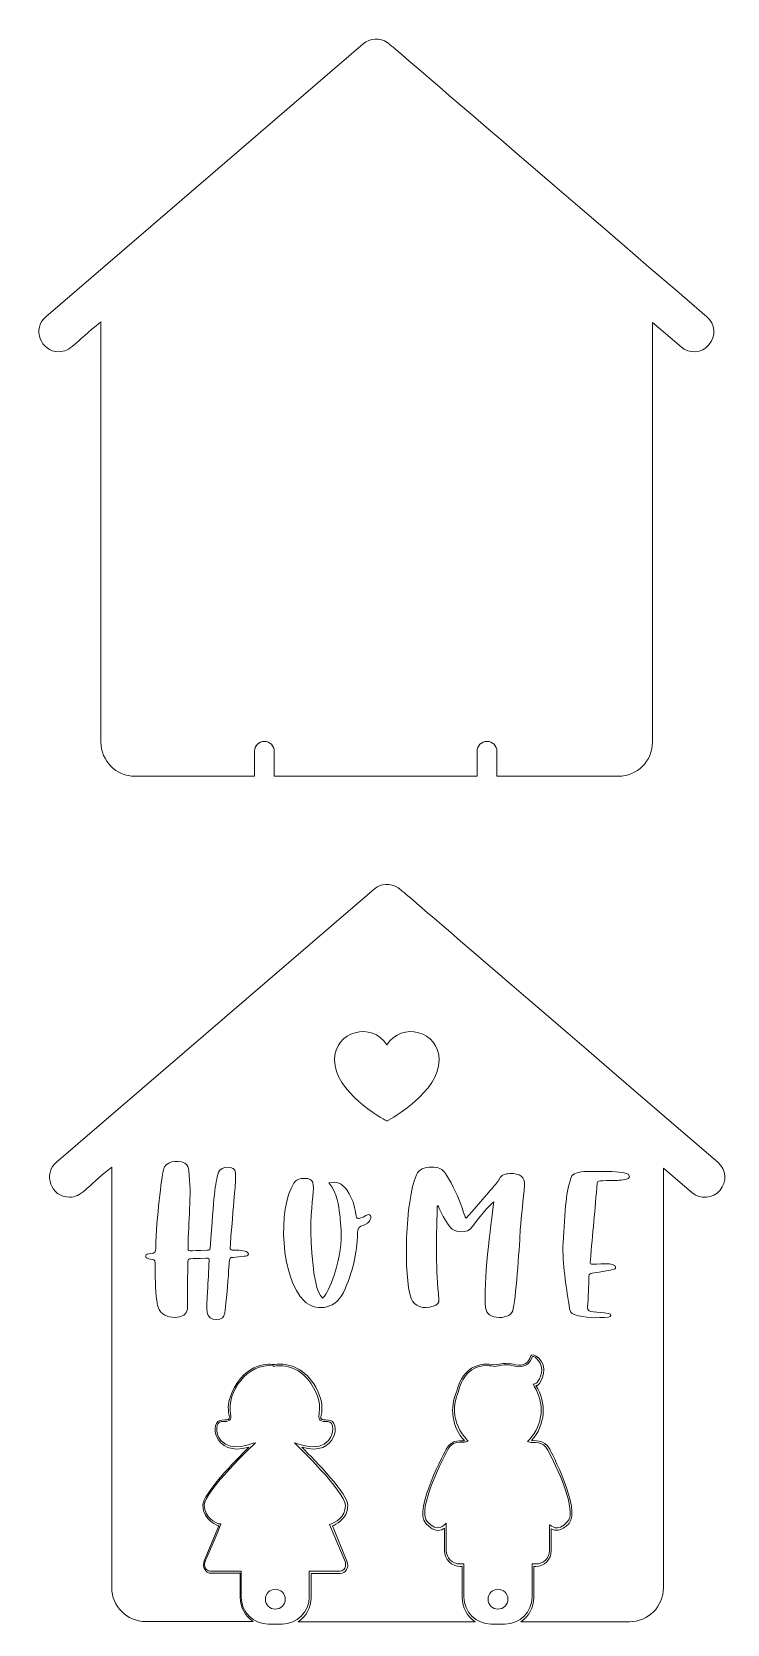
# Model space of a CAD drawing. Header units: inches. Extents: x 0.5 to 5.4, y 1.6 to 12.7.
import ezdxf

# ---------------------------------------------------------------- set-up
doc = ezdxf.new("R2010")
doc.units = ezdxf.units.IN
doc.header["$MEASUREMENT"] = 0
doc.layers.add('_U+0421_U+043B_U+043E_U+0439 1', color=7, linetype='Continuous')

msp = doc.modelspace()

# ---------------------------------------------------------------- linework, layer by layer
at = {"layer": '_U+0421_U+043B_U+043E_U+0439 1', "color": 1, "lineweight": 9, "true_color": 0xff0000}
for points, knots in [([(5.229, 10.697), (2.917, 12.683), (3.012, 12.601), (3, 12.61), (2.949, 12.644), (2.879, 12.64), (2.833, 12.6), (2.833, 12.6), (0.618, 10.697), (0.618, 10.697), (0.521, 10.614), (0.581, 10.453), (0.708, 10.453), (0.793, 10.453), (0.815, 10.512), (1.003, 10.661), (1.003, 10.661), (1.003, 7.731), (1.003, 7.731), (1.003, 7.6), (1.108, 7.493), (1.24, 7.493), (1.24, 7.493), (2.074, 7.493), (2.074, 7.493), (2.074, 7.493), (2.074, 7.667), (2.074, 7.667), (2.074, 7.706), (2.104, 7.736), (2.143, 7.736), (2.182, 7.736), (2.212, 7.706), (2.212, 7.667), (2.212, 7.667), (2.212, 7.493), (2.212, 7.493), (2.212, 7.493), (3.626, 7.493), (3.626, 7.493), (3.626, 7.493), (3.626, 7.667), (3.626, 7.667), (3.626, 7.706), (3.657, 7.736), (3.696, 7.736), (3.735, 7.736), (3.765, 7.706), (3.765, 7.667), (3.765, 7.667), (3.765, 7.493), (3.765, 7.493), (3.765, 7.493), (4.612, 7.493), (4.612, 7.493), (4.743, 7.493), (4.85, 7.599), (4.85, 7.731), (4.85, 7.731), (4.85, 10.657), (4.85, 10.657), (4.85, 10.657), (5.049, 10.486), (5.049, 10.486), (5.107, 10.436), (5.194, 10.443), (5.244, 10.501), (5.294, 10.56), (5.288, 10.647), (5.229, 10.697)], [0, 0, 0, 0, 1, 1, 1, 2, 2, 2, 3, 3, 3, 4, 4, 4, 5, 5, 5, 6, 6, 6, 7, 7, 7, 8, 8, 8, 9, 9, 9, 10, 10, 10, 11, 11, 11, 12, 12, 12, 13, 13, 13, 14, 14, 14, 15, 15, 15, 16, 16, 16, 17, 17, 17, 18, 18, 18, 19, 19, 19, 20, 20, 20, 21, 21, 21, 22, 22, 22, 23, 23, 23, 23]), ([(5.306, 4.801), (5.364, 4.751), (5.371, 4.664), (5.321, 4.606), (5.271, 4.547), (5.183, 4.54), (5.125, 4.59), (5.125, 4.59), (4.926, 4.761), (4.926, 4.761), (4.926, 4.761), (4.926, 1.835), (4.926, 1.835), (4.926, 1.704), (4.821, 1.597), (4.689, 1.597), (4.689, 1.597), (3.931, 1.597), (3.931, 1.597), (3.986, 1.633), (4.022, 1.696), (4.022, 1.767), (4.022, 1.767), (4.022, 1.983), (4.022, 1.983), (4.022, 1.983), (4.036, 1.983), (4.036, 1.983), (4.096, 1.983), (4.144, 2.032), (4.144, 2.092), (4.144, 2.092), (4.144, 2.246), (4.144, 2.246), (4.168, 2.231), (4.211, 2.221), (4.268, 2.283), (4.356, 2.381), (4.136, 2.794), (4.133, 2.8), (4.133, 2.8), (4.133, 2.8), (4.133, 2.8), (4.096, 2.875), (4.015, 2.858), (4.006, 2.86), (4.103, 2.967), (4.115, 3.125), (4.037, 3.244), (4.037, 3.244), (4.064, 3.233), (4.089, 3.326), (4.114, 3.418), (4.008, 3.486), (4, 3.447), (3.992, 3.41), (3.95, 3.374), (3.894, 3.389), (3.85, 3.4), (3.853, 3.406), (3.747, 3.388), (3.524, 3.431), (3.485, 3.204), (3.485, 3.204), (3.432, 3.09), (3.451, 2.954), (3.539, 2.86), (3.528, 2.857), (3.449, 2.875), (3.411, 2.8), (3.408, 2.794), (3.181, 2.379), (3.268, 2.283), (3.332, 2.212), (3.379, 2.235), (3.4, 2.251), (3.4, 2.251), (3.4, 2.092), (3.4, 2.092), (3.4, 2.032), (3.449, 1.983), (3.508, 1.983), (3.508, 1.983), (3.522, 1.983), (3.522, 1.983), (3.522, 1.983), (3.522, 1.767), (3.522, 1.767), (3.522, 1.696), (3.558, 1.633), (3.614, 1.597), (3.614, 1.597), (2.378, 1.597), (2.378, 1.597), (2.433, 1.633), (2.469, 1.696), (2.469, 1.767), (2.469, 1.767), (2.469, 1.933), (2.469, 1.933), (2.469, 1.933), (2.672, 1.933), (2.672, 1.933), (2.711, 1.933), (2.736, 1.981), (2.719, 2.019), (2.719, 2.019), (2.617, 2.265), (2.617, 2.265), (2.633, 2.272), (2.725, 2.311), (2.725, 2.407), (2.725, 2.489), (2.506, 2.715), (2.404, 2.814), (2.65, 2.742), (2.682, 3.004), (2.589, 3.004), (2.471, 3.004), (2.607, 3.039), (2.501, 3.232), (2.431, 3.361), (2.31, 3.408), (2.215, 3.39), (2.215, 3.39), (2.04, 3.425), (1.935, 3.232), (1.829, 3.039), (1.965, 3.004), (1.847, 3.004), (1.754, 3.004), (1.786, 2.74), (2.035, 2.815), (1.935, 2.717), (1.714, 2.489), (1.714, 2.408), (1.714, 2.303), (1.825, 2.265), (1.825, 2.265), (1.825, 2.265), (1.724, 2.021), (1.724, 2.021), (1.707, 1.981), (1.732, 1.935), (1.771, 1.935), (1.771, 1.935), (1.974, 1.935), (1.974, 1.935), (1.974, 1.935), (1.974, 1.768), (1.974, 1.768), (1.974, 1.697), (2.01, 1.635), (2.065, 1.599), (2.065, 1.599), (1.315, 1.599), (1.315, 1.599), (1.185, 1.599), (1.078, 1.704), (1.078, 1.836), (1.078, 1.836), (1.078, 4.767), (1.078, 4.767), (0.89, 4.618), (0.869, 4.558), (0.783, 4.558), (0.654, 4.558), (0.596, 4.719), (0.693, 4.803), (0.693, 4.803), (2.908, 6.706), (2.908, 6.706), (2.954, 6.746), (3.024, 6.75), (3.075, 6.715), (3.089, 6.707), (2.993, 6.789), (5.306, 4.801)], [0, 0, 0, 0, 1, 1, 1, 2, 2, 2, 3, 3, 3, 4, 4, 4, 5, 5, 5, 6, 6, 6, 7, 7, 7, 8, 8, 8, 9, 9, 9, 10, 10, 10, 11, 11, 11, 12, 12, 12, 13, 13, 13, 14, 14, 14, 15, 15, 15, 16, 16, 16, 17, 17, 17, 18, 18, 18, 19, 19, 19, 20, 20, 20, 21, 21, 21, 22, 22, 22, 23, 23, 23, 24, 24, 24, 25, 25, 25, 26, 26, 26, 27, 27, 27, 28, 28, 28, 29, 29, 29, 30, 30, 30, 31, 31, 31, 32, 32, 32, 33, 33, 33, 34, 34, 34, 35, 35, 35, 36, 36, 36, 37, 37, 37, 38, 38, 38, 39, 39, 39, 40, 40, 40, 41, 41, 41, 42, 42, 42, 43, 43, 43, 44, 44, 44, 45, 45, 45, 46, 46, 46, 47, 47, 47, 48, 48, 48, 49, 49, 49, 50, 50, 50, 51, 51, 51, 52, 52, 52, 53, 53, 53, 54, 54, 54, 55, 55, 55, 56, 56, 56, 57, 57, 57, 58, 58, 58, 59, 59, 59, 59]), ([(2.999, 5.089), (3.032, 5.107), (3.362, 5.292), (3.362, 5.515), (3.362, 5.714), (3.101, 5.786), (2.997, 5.619), (2.893, 5.787), (2.632, 5.714), (2.632, 5.515), (2.632, 5.293), (2.961, 5.107), (2.996, 5.089), (2.996, 5.089), (2.996, 5.087), (2.996, 5.087), (2.996, 5.087), (2.996, 5.087), (2.997, 5.089), (2.999, 5.089), (2.999, 5.087), (2.999, 5.087), (2.999, 5.087), (2.999, 5.089), (2.999, 5.089)], [0, 0, 0, 0, 1, 1, 1, 2, 2, 2, 3, 3, 3, 4, 4, 4, 5, 5, 5, 6, 6, 6, 7, 7, 7, 8, 8, 8, 8]), ([(2.003, 4.146), (2.015, 4.147), (2.029, 4.15), (2.031, 4.161), (2.032, 4.172), (2.018, 4.178), (2.007, 4.181), (1.946, 4.201), (1.901, 4.174), (1.904, 4.206), (1.907, 4.233), (1.907, 4.26), (1.91, 4.288), (1.939, 4.643), (1.943, 4.636), (1.942, 4.729), (1.94, 4.781), (1.838, 4.776), (1.824, 4.731), (1.796, 4.646), (1.792, 4.575), (1.764, 4.201), (1.763, 4.19), (1.757, 4.188), (1.743, 4.188), (1.606, 4.185), (1.611, 4.174), (1.611, 4.208), (1.611, 4.386), (1.638, 4.567), (1.615, 4.744), (1.613, 4.764), (1.61, 4.782), (1.588, 4.794), (1.531, 4.825), (1.449, 4.803), (1.439, 4.75), (1.426, 4.687), (1.39, 4.422), (1.385, 4.2), (1.385, 4.178), (1.378, 4.167), (1.347, 4.164), (1.333, 4.163), (1.314, 4.16), (1.314, 4.147), (1.314, 4.132), (1.333, 4.129), (1.349, 4.125), (1.367, 4.121), (1.382, 4.128), (1.382, 4.097), (1.381, 4.01), (1.381, 3.922), (1.393, 3.836), (1.397, 3.808), (1.4, 3.779), (1.424, 3.754), (1.451, 3.725), (1.507, 3.712), (1.553, 3.724), (1.601, 3.736), (1.608, 3.764), (1.607, 3.808), (1.604, 3.91), (1.608, 4.01), (1.61, 4.111), (1.61, 4.137), (1.624, 4.125), (1.735, 4.132), (1.756, 4.133), (1.76, 4.128), (1.758, 4.114), (1.754, 4.043), (1.75, 3.971), (1.746, 3.9), (1.739, 3.772), (1.728, 3.703), (1.81, 3.704), (1.844, 3.706), (1.863, 3.718), (1.867, 3.75), (1.911, 4.14), (1.883, 4.137), (1.925, 4.137), (1.949, 4.142), (1.976, 4.143), (2.003, 4.146)], [0, 0, 0, 0, 1, 1, 1, 2, 2, 2, 3, 3, 3, 4, 4, 4, 5, 5, 5, 6, 6, 6, 7, 7, 7, 8, 8, 8, 9, 9, 9, 10, 10, 10, 11, 11, 11, 12, 12, 12, 13, 13, 13, 14, 14, 14, 15, 15, 15, 16, 16, 16, 17, 17, 17, 18, 18, 18, 19, 19, 19, 20, 20, 20, 21, 21, 21, 22, 22, 22, 23, 23, 23, 24, 24, 24, 25, 25, 25, 26, 26, 26, 27, 27, 27, 28, 28, 28, 29, 29, 29, 29]), ([(2.885, 4.414), (2.887, 4.422), (2.887, 4.431), (2.876, 4.435), (2.867, 4.439), (2.858, 4.433), (2.851, 4.429), (2.735, 4.367), (2.824, 4.456), (2.717, 4.608), (2.682, 4.657), (2.65, 4.668), (2.593, 4.658), (2.654, 4.583), (2.66, 4.496), (2.667, 4.443), (2.672, 4.393), (2.717, 4.194), (2.588, 3.911), (2.579, 3.892), (2.567, 3.872), (2.549, 3.854), (2.504, 3.892), (2.488, 4.028), (2.482, 4.082), (2.426, 4.554), (2.554, 4.686), (2.424, 4.689), (2.39, 4.689), (2.364, 4.679), (2.349, 4.656), (2.233, 4.476), (2.257, 3.992), (2.422, 3.832), (2.489, 3.768), (2.631, 3.762), (2.694, 3.894), (2.758, 4.028), (2.79, 4.165), (2.792, 4.307), (2.793, 4.386), (2.864, 4.337), (2.885, 4.414)], [0, 0, 0, 0, 1, 1, 1, 2, 2, 2, 3, 3, 3, 4, 4, 4, 5, 5, 5, 6, 6, 6, 7, 7, 7, 8, 8, 8, 9, 9, 9, 10, 10, 10, 11, 11, 11, 12, 12, 12, 13, 13, 13, 14, 14, 14, 14]), ([(3.957, 4.643), (3.961, 4.699), (3.926, 4.725), (3.856, 4.722), (3.822, 4.721), (3.794, 4.712), (3.782, 4.685), (3.775, 4.669), (3.765, 4.656), (3.55, 4.411), (3.535, 4.421), (3.519, 4.543), (3.407, 4.722), (3.388, 4.753), (3.354, 4.769), (3.308, 4.768), (3.26, 4.765), (3.221, 4.753), (3.203, 4.714), (3.126, 4.536), (3.11, 4.007), (3.167, 3.851), (3.188, 3.796), (3.251, 3.774), (3.321, 3.797), (3.349, 3.807), (3.362, 3.822), (3.36, 3.844), (3.339, 4.062), (3.34, 4.235), (3.349, 4.485), (3.349, 4.489), (3.346, 4.494), (3.354, 4.499), (3.378, 4.444), (3.399, 4.4), (3.44, 4.347), (3.469, 4.311), (3.56, 4.301), (3.593, 4.351), (3.626, 4.401), (3.717, 4.51), (3.744, 4.525), (3.722, 4.361), (3.668, 3.961), (3.686, 3.786), (3.69, 3.744), (3.724, 3.721), (3.781, 3.719), (3.837, 3.718), (3.871, 3.739), (3.879, 3.781), (3.9, 3.887), (3.924, 4.251), (3.928, 4.329), (3.935, 4.435), (3.949, 4.539), (3.957, 4.643)], [0, 0, 0, 0, 1, 1, 1, 2, 2, 2, 3, 3, 3, 4, 4, 4, 5, 5, 5, 6, 6, 6, 7, 7, 7, 8, 8, 8, 9, 9, 9, 10, 10, 10, 11, 11, 11, 12, 12, 12, 13, 13, 13, 14, 14, 14, 15, 15, 15, 16, 16, 16, 17, 17, 17, 18, 18, 18, 19, 19, 19, 19]), ([(4.608, 4.675), (4.631, 4.676), (4.689, 4.679), (4.689, 4.703), (4.689, 4.747), (4.465, 4.737), (4.389, 4.737), (4.364, 4.737), (4.34, 4.732), (4.317, 4.725), (4.299, 4.719), (4.289, 4.71), (4.283, 4.696), (4.26, 4.632), (4.251, 4.567), (4.244, 4.501), (4.235, 4.4), (4.231, 4.299), (4.225, 4.211), (4.226, 4.057), (4.25, 3.918), (4.272, 3.779), (4.275, 3.762), (4.283, 3.746), (4.304, 3.739), (4.382, 3.714), (4.462, 3.714), (4.544, 3.722), (4.564, 3.725), (4.568, 3.742), (4.544, 3.747), (4.462, 3.765), (4.394, 3.743), (4.397, 3.79), (4.403, 3.862), (4.404, 3.936), (4.407, 4.008), (4.407, 4.021), (4.415, 4.025), (4.429, 4.028), (4.572, 4.05), (4.593, 4.051), (4.593, 4.069), (4.594, 4.089), (4.55, 4.093), (4.533, 4.093), (4.4, 4.093), (4.414, 4.079), (4.417, 4.118), (4.432, 4.297), (4.449, 4.478), (4.465, 4.657), (4.468, 4.676), (4.472, 4.671), (4.608, 4.675)], [0, 0, 0, 0, 1, 1, 1, 2, 2, 2, 3, 3, 3, 4, 4, 4, 5, 5, 5, 6, 6, 6, 7, 7, 7, 8, 8, 8, 9, 9, 9, 10, 10, 10, 11, 11, 11, 12, 12, 12, 13, 13, 13, 14, 14, 14, 15, 15, 15, 16, 16, 16, 17, 17, 17, 18, 18, 18, 18]), ([(4.258, 2.296), (4.183, 2.214), (4.144, 2.271), (4.132, 2.274), (4.132, 2.274), (4.132, 2.094), (4.132, 2.094), (4.132, 2.042), (4.089, 2), (4.037, 2), (4.037, 2), (4.01, 2), (4.01, 2), (4.01, 2), (4.01, 1.769), (4.01, 1.769), (4.01, 1.665), (3.925, 1.581), (3.821, 1.581), (3.821, 1.581), (3.724, 1.581), (3.724, 1.581), (3.619, 1.581), (3.535, 1.665), (3.535, 1.769), (3.535, 1.769), (3.535, 2), (3.535, 2), (3.535, 2), (3.507, 2), (3.507, 2), (3.454, 2), (3.412, 2.043), (3.412, 2.094), (3.412, 2.094), (3.412, 2.285), (3.412, 2.285), (3.397, 2.276), (3.357, 2.208), (3.278, 2.296), (3.221, 2.358), (3.319, 2.603), (3.421, 2.794), (3.444, 2.839), (3.474, 2.851), (3.528, 2.85), (3.544, 2.85), (3.536, 2.85), (3.565, 2.856), (3.564, 2.86), (3.404, 3), (3.497, 3.203), (3.507, 3.256), (3.539, 3.319), (3.589, 3.353), (3.658, 3.401), (3.736, 3.378), (3.747, 3.378), (3.835, 3.39), (3.828, 3.396), (3.89, 3.379), (3.951, 3.364), (4.003, 3.4), (4.012, 3.447), (4.028, 3.453), (4.092, 3.401), (4.075, 3.332), (4.058, 3.263), (4.033, 3.253), (4.017, 3.253), (4.017, 3.253), (4.025, 3.239), (4.025, 3.239), (4.1, 3.124), (4.087, 2.972), (3.994, 2.871), (3.994, 2.871), (3.978, 2.853), (3.978, 2.853), (3.978, 2.853), (4.001, 2.847), (4.001, 2.847), (4.017, 2.844), (4.086, 2.862), (4.121, 2.794), (4.121, 2.794), (4.143, 2.749), (4.143, 2.749), (4.143, 2.749), (4.143, 2.75), (4.143, 2.75), (4.235, 2.569), (4.312, 2.354), (4.258, 2.296)], [0, 0, 0, 0, 1, 1, 1, 2, 2, 2, 3, 3, 3, 4, 4, 4, 5, 5, 5, 6, 6, 6, 7, 7, 7, 8, 8, 8, 9, 9, 9, 10, 10, 10, 11, 11, 11, 12, 12, 12, 13, 13, 13, 14, 14, 14, 15, 15, 15, 16, 16, 16, 17, 17, 17, 18, 18, 18, 19, 19, 19, 20, 20, 20, 21, 21, 21, 22, 22, 22, 23, 23, 23, 24, 24, 24, 25, 25, 25, 26, 26, 26, 27, 27, 27, 28, 28, 28, 29, 29, 29, 30, 30, 30, 31, 31, 31, 31]), ([(2.611, 2.281), (2.611, 2.281), (2.597, 2.275), (2.597, 2.275), (2.597, 2.275), (2.706, 2.017), (2.706, 2.017), (2.718, 1.986), (2.7, 1.95), (2.672, 1.95), (2.672, 1.95), (2.456, 1.95), (2.456, 1.95), (2.456, 1.95), (2.456, 1.769), (2.456, 1.769), (2.456, 1.665), (2.371, 1.581), (2.267, 1.581), (2.267, 1.581), (2.169, 1.581), (2.169, 1.581), (2.065, 1.581), (1.981, 1.665), (1.981, 1.769), (1.981, 1.769), (1.981, 1.95), (1.981, 1.95), (1.981, 1.95), (1.764, 1.95), (1.764, 1.95), (1.749, 1.95), (1.739, 1.961), (1.735, 1.967), (1.707, 2.008), (1.744, 2.031), (1.84, 2.281), (1.84, 2.281), (1.822, 2.281), (1.822, 2.281), (1.807, 2.286), (1.724, 2.322), (1.724, 2.41), (1.724, 2.506), (2.074, 2.839), (2.081, 2.846), (2.057, 2.842), (1.917, 2.775), (1.84, 2.862), (1.796, 2.912), (1.803, 2.993), (1.844, 2.993), (1.897, 2.993), (1.917, 2.999), (1.907, 3.047), (1.879, 3.199), (2.024, 3.406), (2.204, 3.381), (2.204, 3.381), (2.206, 3.379), (2.206, 3.379), (2.215, 3.378), (2.385, 3.417), (2.486, 3.229), (2.539, 3.132), (2.529, 3.079), (2.524, 3.047), (2.515, 2.999), (2.535, 2.993), (2.586, 2.993), (2.629, 2.993), (2.632, 2.911), (2.59, 2.862), (2.515, 2.775), (2.376, 2.842), (2.353, 2.844), (2.36, 2.838), (2.708, 2.504), (2.708, 2.408), (2.71, 2.324), (2.628, 2.286), (2.611, 2.281)], [0, 0, 0, 0, 1, 1, 1, 2, 2, 2, 3, 3, 3, 4, 4, 4, 5, 5, 5, 6, 6, 6, 7, 7, 7, 8, 8, 8, 9, 9, 9, 10, 10, 10, 11, 11, 11, 12, 12, 12, 13, 13, 13, 14, 14, 14, 15, 15, 15, 16, 16, 16, 17, 17, 17, 18, 18, 18, 19, 19, 19, 20, 20, 20, 21, 21, 21, 22, 22, 22, 23, 23, 23, 24, 24, 24, 25, 25, 25, 26, 26, 26, 27, 27, 27, 27]), ([(2.289, 1.754), (2.289, 1.793), (2.258, 1.824), (2.219, 1.824), (2.181, 1.824), (2.15, 1.793), (2.15, 1.754), (2.15, 1.715), (2.181, 1.685), (2.219, 1.685), (2.257, 1.685), (2.289, 1.715), (2.289, 1.754)], [0, 0, 0, 0, 1, 1, 1, 2, 2, 2, 3, 3, 3, 4, 4, 4, 4]), ([(3.842, 1.754), (3.842, 1.793), (3.811, 1.824), (3.772, 1.824), (3.733, 1.824), (3.703, 1.793), (3.703, 1.754), (3.703, 1.715), (3.733, 1.685), (3.772, 1.685), (3.811, 1.685), (3.842, 1.715), (3.842, 1.754)], [0, 0, 0, 0, 1, 1, 1, 2, 2, 2, 3, 3, 3, 4, 4, 4, 4])]:
    msp.add_open_spline(points, degree=3, knots=knots, dxfattribs=at)

doc.saveas('drawing.dxf')
